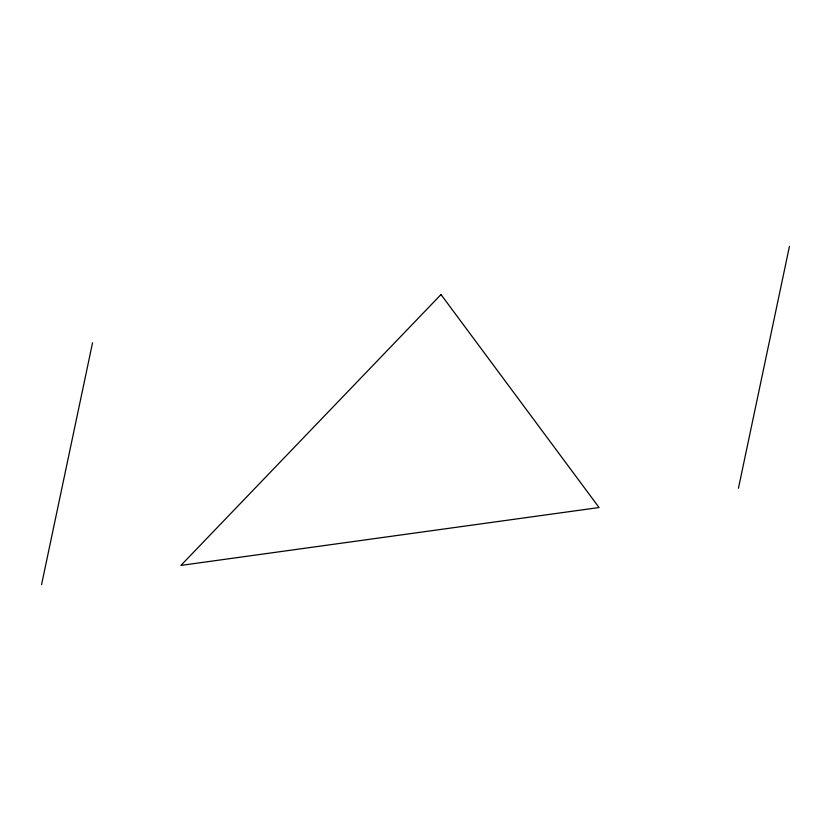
<?xml version="1.0" encoding="UTF-8"?>
<svg xmlns="http://www.w3.org/2000/svg" width="831" height="831" viewBox="0 0 831 831"><rect width="100%" height="100%" fill="white"/><g stroke="black" fill="none" stroke-linecap="round" stroke-linejoin="round"><path stroke-width="1.25" d="M41.55 584.692L92.553 342.767M738.447 488.233L789.45 246.308M441.001 294.538L180.929 565.402L599.068 507.533L441.001 294.538"/></g></svg>
